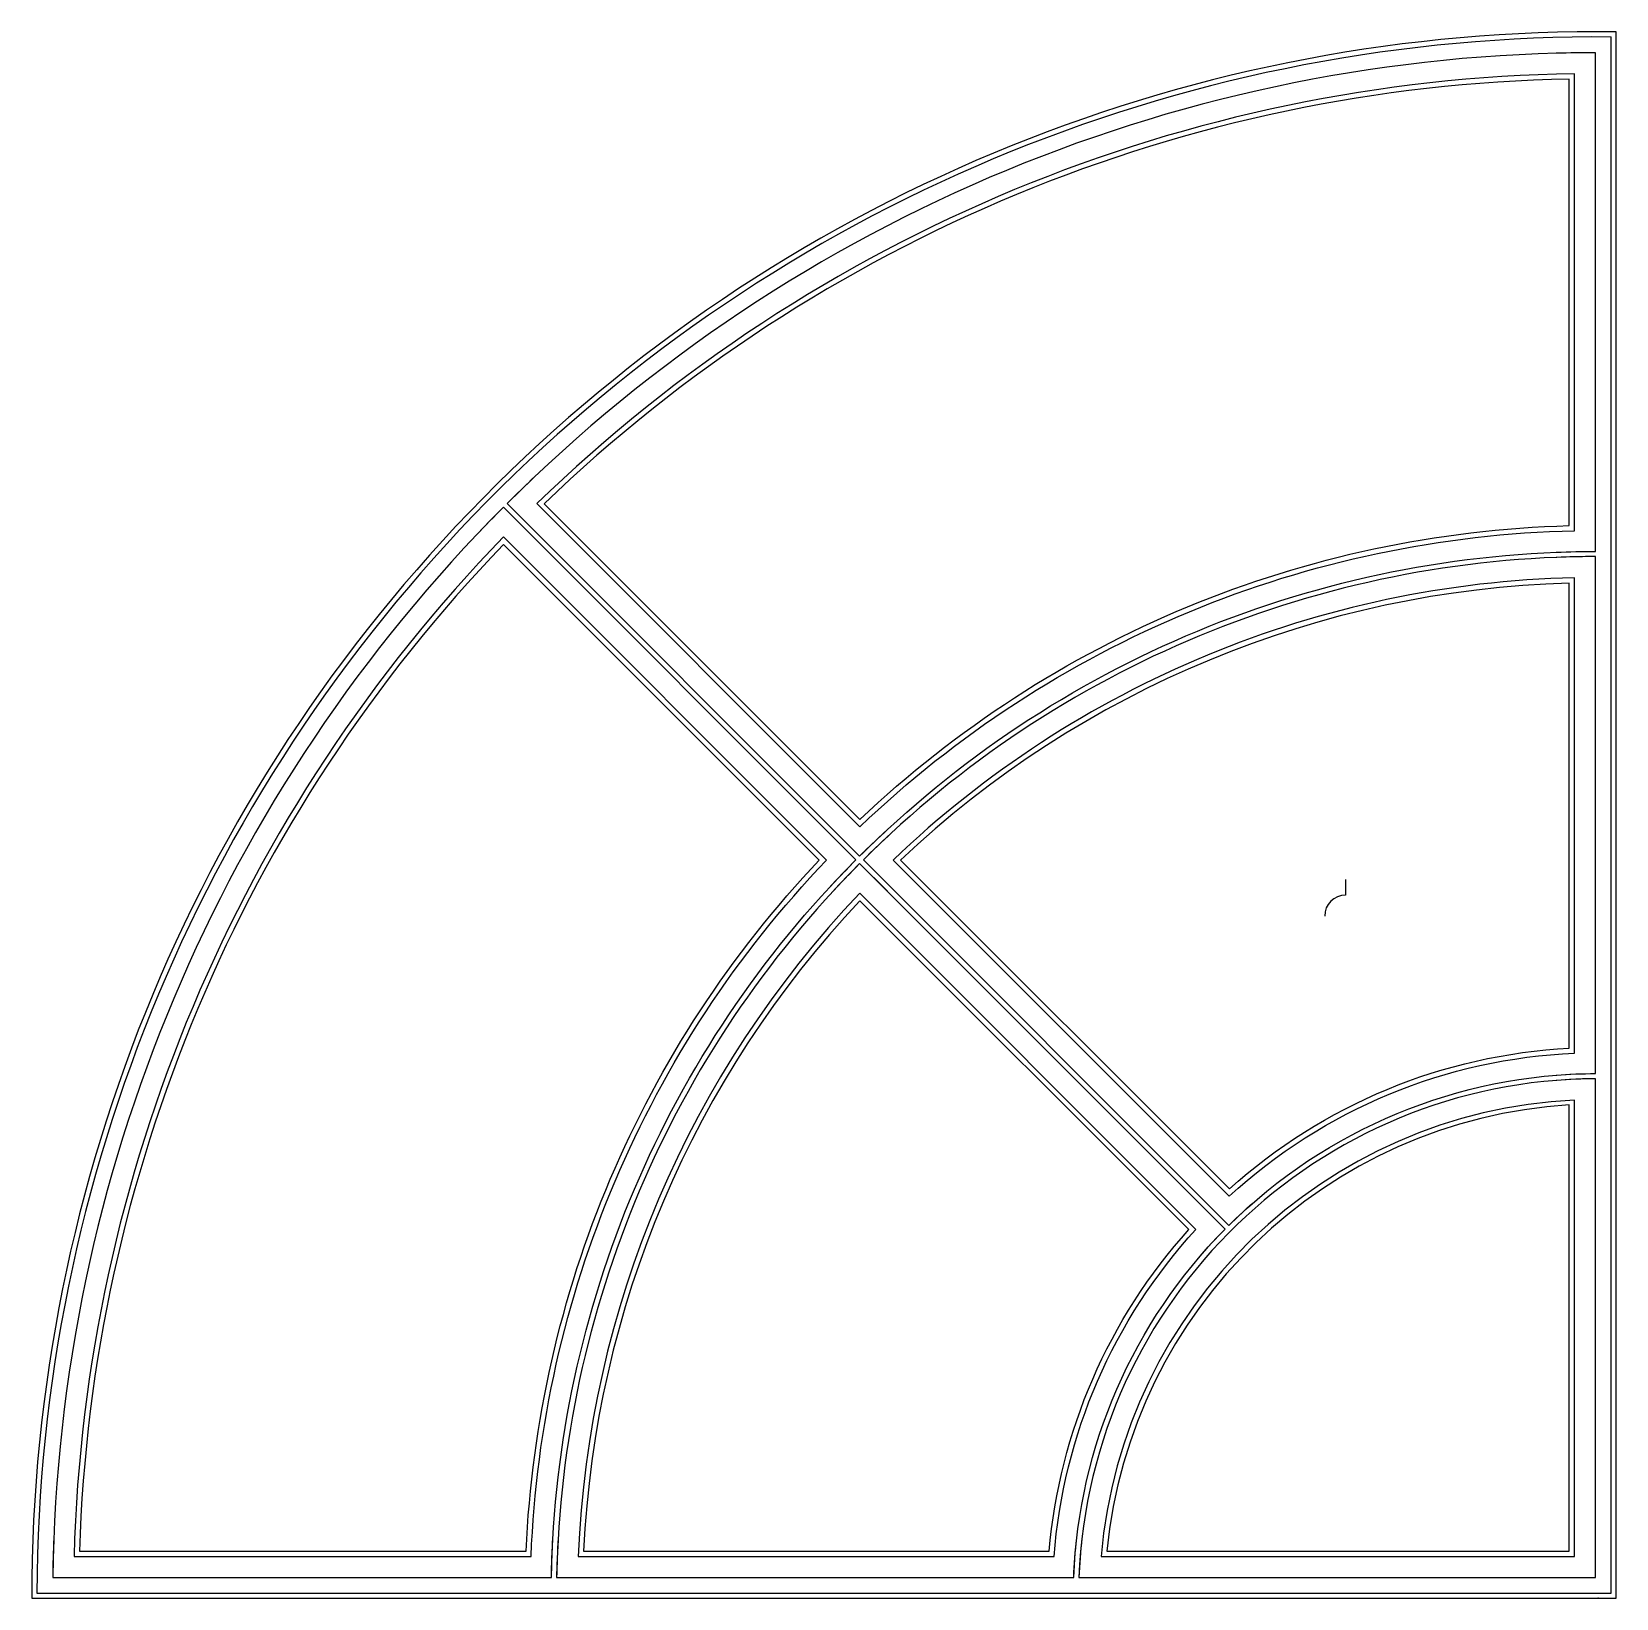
# Model space of a CAD drawing. Header units: millimetres. Extents: x -3828 to -3221, y 1607 to 2207.
import ezdxf

# ---------------------------------------------------------------- set-up
doc = ezdxf.new("R2010")
doc.units = ezdxf.units.MM
for name, color, linetype in [('CENTRE', 8, 'Continuous'), ('FRONT_HINGES_3MM', 50, 'Continuous'), ('MITRE', 1, 'Continuous'), ('OUTLINE', 7, 'Continuous'), ('PANE', 3, 'Continuous')]:
    doc.layers.add(name, color=color, linetype=linetype)

msp = doc.modelspace()

# ---------------------------------------------------------------- linework, layer by layer
msp.add_line((-3324.33, 1881.9), (-3324.33, 1875.9))
msp.add_arc((-3324.33, 1867.9), 8, 90, 180)
at = {"layer": 'CENTRE'}
msp.add_point((-3227.62, 1606.59), dxfattribs=at)
at = {"layer": 'FRONT_HINGES_3MM'}
for points in [[(-3228.62, 2198.59, 0.198035), (-3645.52, 2025.9), (-3510.46, 1890.85, -0.197616), (-3228.62, 2007.59)], [(-3646.93, 2024.49, 0.194964), (-3819.56, 1614.59), (-3628.54, 1614.59, -0.193085), (-3511.87, 1889.43)], [(-3228.62, 2005.59, 0.19761), (-3509.05, 1889.43), (-3369.04, 1749.42, -0.196328), (-3228.62, 1807.59)], [(-3510.46, 1888.02, 0.193056), (-3626.54, 1614.59), (-3428.46, 1614.59, -0.187298), (-3370.45, 1748.01)]]:
    msp.add_lwpolyline(points, format="xyb", close=True, dxfattribs=at)
msp.add_lwpolyline([(-3228.62, 1805.59, 0.401025), (-3426.46, 1614.59), (-3228.62, 1614.59), (-3228.62, 1805.59)], format="xyb", dxfattribs=at)
at = {"layer": 'MITRE'}
for points in [[(-3228.62, 2183.59), (-3228.62, 2198.59, 0.006335), (-3243.62, 2198.37, 0.006335)], [(-3634.76, 2036.36, 0.006335), (-3645.52, 2025.9), (-3634.91, 2015.3)], [(-3636.33, 2013.88), (-3646.93, 2024.49, 0.006335), (-3657.39, 2013.73, 0.006335)], [(-3243.62, 2007.27, -0.009355), (-3228.62, 2007.59), (-3228.62, 2022.59)], [(-3228.62, 1990.59), (-3228.62, 2005.59, 0.009401), (-3243.62, 2005.27)], [(-3522.26, 1878.6, -0.009355), (-3511.87, 1889.43), (-3522.48, 1900.04)], [(-3521.07, 1901.45), (-3510.46, 1890.85, -0.009355), (-3499.63, 1901.23)], [(-3498.21, 1899.81, 0.009401), (-3509.05, 1889.43), (-3498.44, 1878.83)], [(-3499.85, 1877.41), (-3510.46, 1888.02, 0.009401), (-3520.84, 1877.19, 0.009401)], [(-3243.62, 1806.95, -0.01868), (-3228.62, 1807.59), (-3228.62, 1822.59)], [(-3228.62, 1805.59, 0.018868), (-3243.62, 1804.95, 0.018868)], [(-3380.61, 1736.95, -0.01868), (-3370.45, 1748.01), (-3381.06, 1758.62)], [(-3379.65, 1760.03), (-3369.04, 1749.42, -0.01868), (-3357.98, 1759.58, -0.01868)], [(-3819.17, 1629.59, 0.006337), (-3819.56, 1614.59), (-3804.56, 1614.59)], [(-3643.54, 1614.59), (-3628.54, 1614.59, -0.009359), (-3627.96, 1629.59)], [(-3625.96, 1629.59, 0.009406), (-3626.54, 1614.59), (-3611.54, 1614.59)], [(-3443.47, 1614.59), (-3428.46, 1614.59, -0.018719), (-3427.3, 1629.59, -0.018719)], [(-3425.29, 1629.59, 0.018908), (-3426.46, 1614.59), (-3411.44, 1614.59)]]:
    msp.add_lwpolyline(points, format="xyb", dxfattribs=at)
for points in [[(-3228.62, 1790.59), (-3228.62, 1805.59)], [(-3243.62, 1614.59), (-3228.62, 1614.59), (-3228.62, 1629.59)]]:
    msp.add_lwpolyline(points, dxfattribs=at)
at = {"layer": 'OUTLINE'}
for points in [[(-3220.62, 2206.59, 0.417588), (-3827.62, 1606.59), (-3226.62, 1606.59), (-3220.62, 1606.59)], [(-3238.62, 2188.49, 0.189106), (-3631.3, 2025.83), (-3510.36, 1904.89, -0.185035), (-3238.62, 2017.44)], [(-3646.86, 2010.27, 0.185992), (-3809.34, 1624.59), (-3638.22, 1624.59, -0.180632), (-3525.91, 1889.33)], [(-3238.62, 1995.43, 0.184252), (-3494.8, 1889.32), (-3368.84, 1763.37, -0.171936), (-3238.62, 1817.3)], [(-3510.35, 1873.77, 0.179602), (-3616.2, 1624.59), (-3437.85, 1624.59, -0.163389), (-3384.39, 1747.81)], [(-3238.62, 1795.59, 0.368578), (-3415.76, 1624.59), (-3238.62, 1624.59)]]:
    msp.add_lwpolyline(points, format="xyb", close=True, dxfattribs=at)
at = {"layer": 'PANE'}
for points in [[(-3222.62, 2204.59, 0.41566), (-3825.62, 1608.59), (-3222.62, 1608.59), (-3222.62, 2204.61)], [(-3236.62, 1797.38, 0.376343), (-3417.95, 1622.59), (-3236.62, 1622.59), (-3236.62, 1797.38)]]:
    msp.add_lwpolyline(points, format="xyb", dxfattribs=at)
for points in [[(-3236.62, 2190.52, 0.190914), (-3634.16, 2025.86), (-3510.39, 1902.09, -0.187498), (-3236.62, 2015.49)], [(-3646.88, 2013.13, 0.187809), (-3811.4, 1622.59), (-3636.31, 1622.59, -0.18307), (-3523.12, 1889.36)], [(-3236.62, 1997.49, 0.186974), (-3497.66, 1889.36), (-3368.9, 1760.6, -0.176615), (-3236.62, 1815.4)], [(-3510.39, 1876.63, 0.182343), (-3618.29, 1622.59), (-3436.01, 1622.59, -0.167977), (-3381.63, 1747.87)]]:
    msp.add_lwpolyline(points, format="xyb", close=True, dxfattribs=at)

doc.saveas('drawing.dxf')
